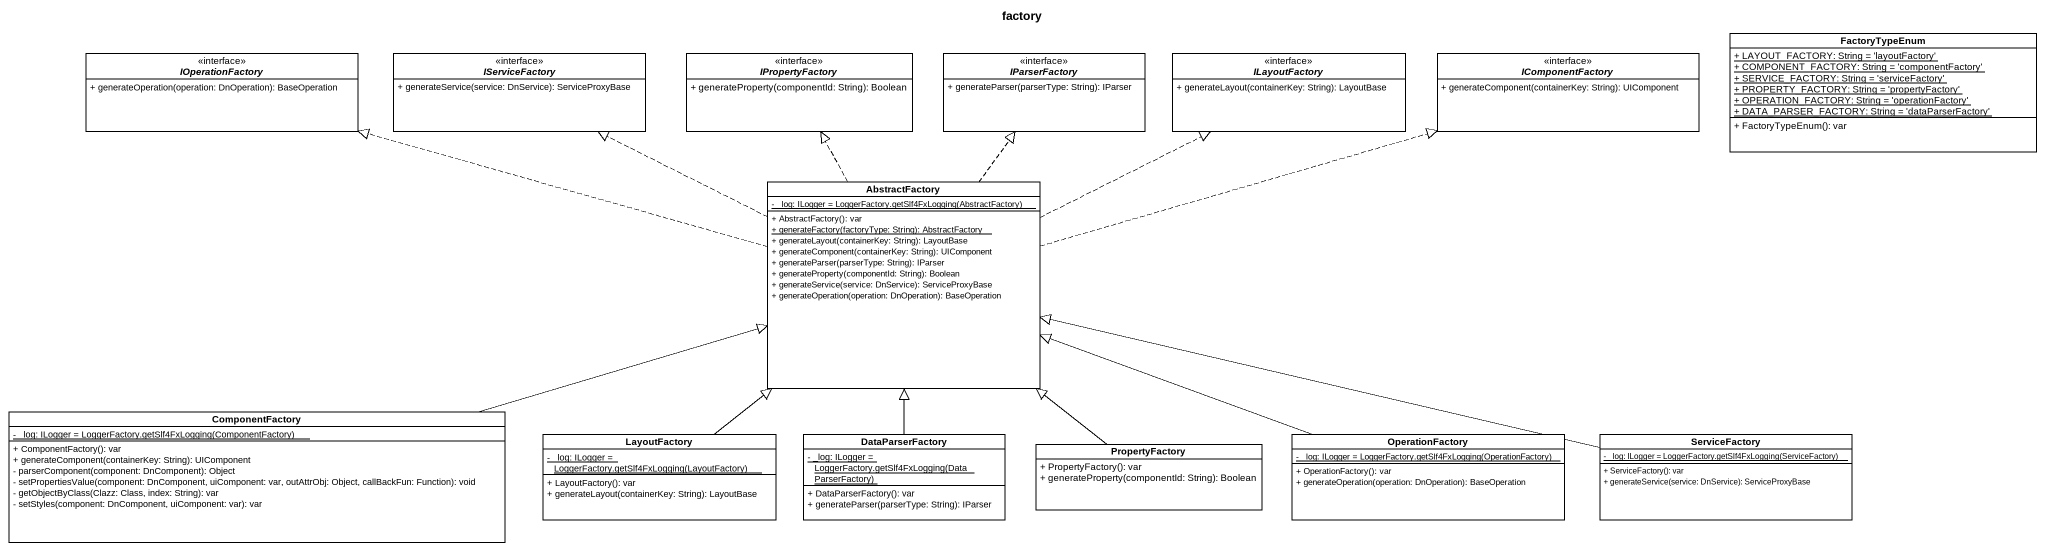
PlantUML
@startuml
title factory
hide circle
hide empty members
skinparam classAttributeIconSize 0
interface IOperationFactory <<interface>> {
  + generateOperation(operation: DnOperation): BaseOperation
}
interface IServiceFactory <<interface>> {
  + generateService(service: DnService): ServiceProxyBase
}
interface IPropertyFactory <<interface>> {
  + generateProperty(componentId: String): Boolean
}
interface IParserFactory <<interface>> {
  + generateParser(parserType: String): IParser
}
interface ILayoutFactory <<interface>> {
  + generateLayout(containerKey: String): LayoutBase
}
interface IComponentFactory <<interface>> {
  + generateComponent(containerKey: String): UIComponent
}
class FactoryTypeEnum {
  {static} + LAYOUT_FACTORY: String = 'layoutFactory'
  {static} + COMPONENT_FACTORY: String = 'componentFactory'
  {static} + SERVICE_FACTORY: String = 'serviceFactory'
  {static} + PROPERTY_FACTORY: String = 'propertyFactory'
  {static} + OPERATION_FACTORY: String = 'operationFactory'
  {static} + DATA_PARSER_FACTORY: String = 'dataParserFactory'
  + FactoryTypeEnum(): var
}
class AbstractFactory {
  {static} {field} - _log: ILogger = LoggerFactory.getSlf4FxLogging(AbstractFactory)
  + AbstractFactory(): var
  {static} + generateFactory(factoryType: String): AbstractFactory
  + generateLayout(containerKey: String): LayoutBase
  + generateComponent(containerKey: String): UIComponent
  + generateParser(parserType: String): IParser
  + generateProperty(componentId: String): Boolean
  + generateService(service: DnService): ServiceProxyBase
  + generateOperation(operation: DnOperation): BaseOperation
}
class ComponentFactory {
  {static} {field} - _log: ILogger = LoggerFactory.getSlf4FxLogging(ComponentFactory)
  + ComponentFactory(): var
  + generateComponent(containerKey: String): UIComponent
  - parserComponent(component: DnComponent): Object
  - setPropertiesValue(component: DnComponent, uiComponent: var, outAttrObj: Object, callBackFun: Function): void
  - getObjectByClass(Clazz: Class, index: String): var
  - setStyles(component: DnComponent, uiComponent: var): var
}
class LayoutFactory {
  {static} {field} - _log: ILogger = LoggerFactory.getSlf4FxLogging(LayoutFactory)
  + LayoutFactory(): var
  + generateLayout(containerKey: String): LayoutBase
}
class DataParserFactory {
  {static} {field} - _log: ILogger = LoggerFactory.getSlf4FxLogging(DataParserFactory)
  + DataParserFactory(): var
  + generateParser(parserType: String): IParser
}
class PropertyFactory {
  + PropertyFactory(): var
  + generateProperty(componentId: String): Boolean
}
class OperationFactory {
  {static} {field} - _log: ILogger = LoggerFactory.getSlf4FxLogging(OperationFactory)
  + OperationFactory(): var
  + generateOperation(operation: DnOperation): BaseOperation
}
class ServiceFactory {
  {static} {field} - _log: ILogger = LoggerFactory.getSlf4FxLogging(ServiceFactory)
  + ServiceFactory(): var
  + generateService(service: DnService): ServiceProxyBase
}
AbstractFactory .left.|> IOperationFactory
AbstractFactory .left.|> IServiceFactory
AbstractFactory .up.|> IPropertyFactory
AbstractFactory .up.|> IParserFactory
AbstractFactory .right.|> ILayoutFactory
AbstractFactory .right.|> IComponentFactory
ComponentFactory -right-|> AbstractFactory
LayoutFactory -up-|> AbstractFactory
DataParserFactory -up-|> AbstractFactory
PropertyFactory -up-|> AbstractFactory
OperationFactory -left-|> AbstractFactory
ServiceFactory -left-|> AbstractFactory
@enduml
